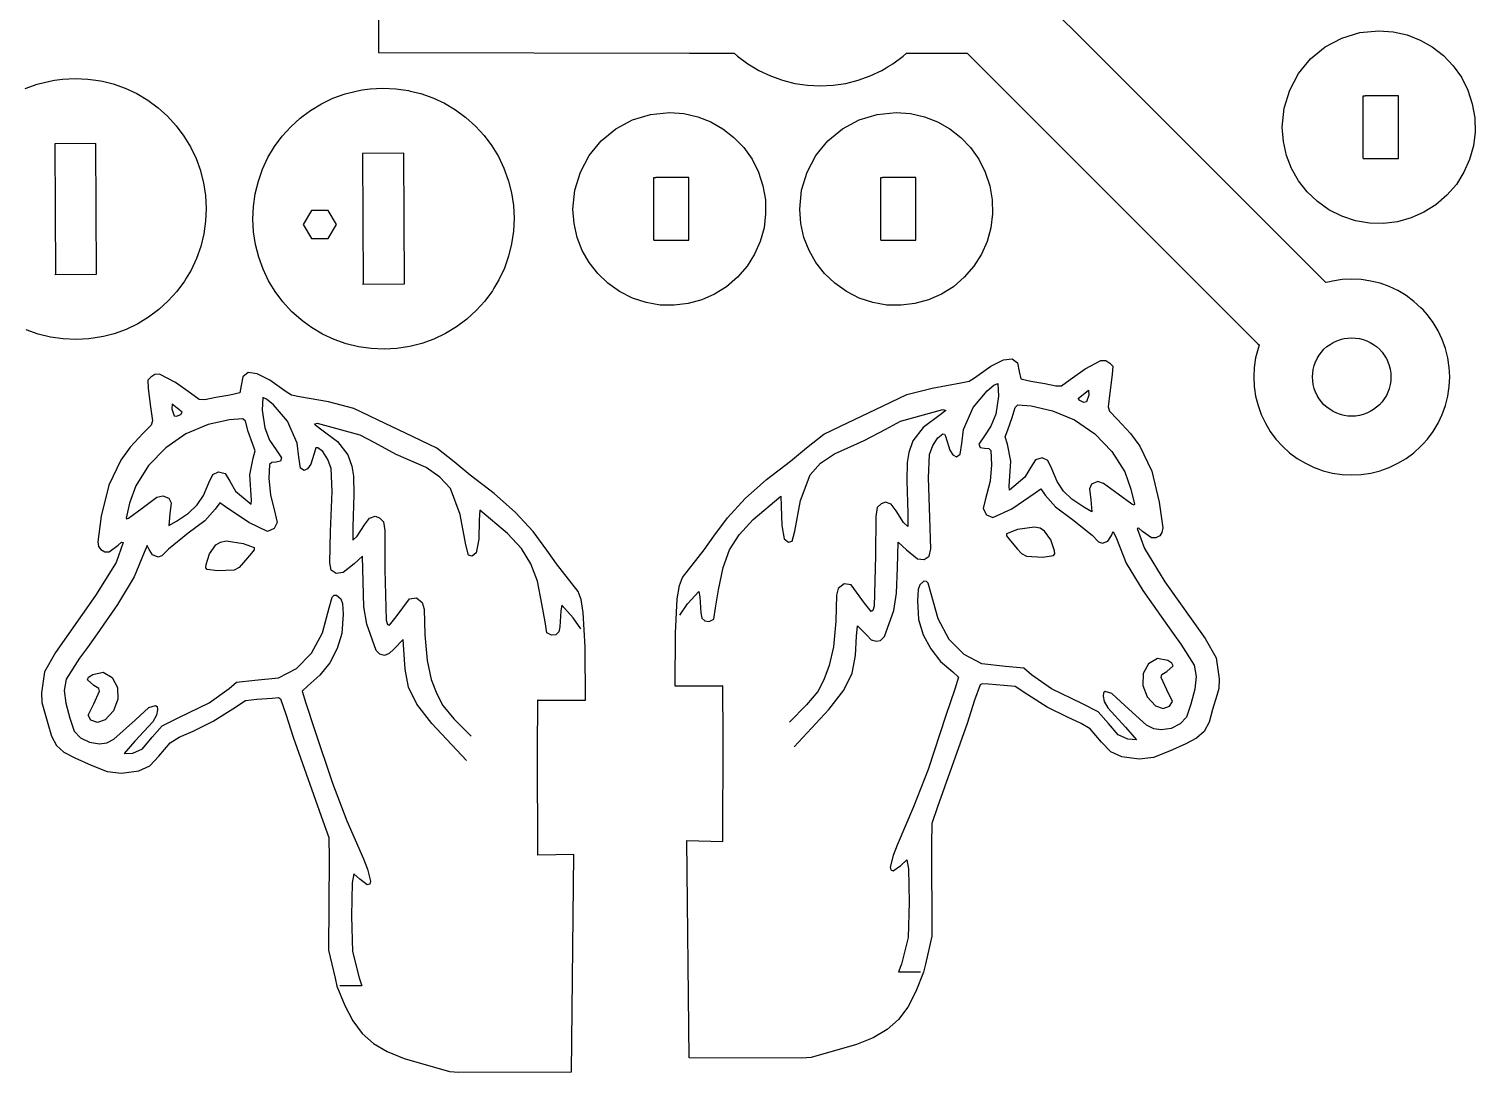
# Model space of a CAD drawing. Extents: x -171 to 171, y -88 to 88.
# Drawn here: x 60.6 to 167.9, y -74.2 to 3.2 of the extents above; entities that cross this region are included whole.
import ezdxf

# ---------------------------------------------------------------- set-up
doc = ezdxf.new("R2010")
doc.units = 0
doc.layers.add('MODELSKETCH_VISIBLE', color=7, linetype='CONTINUOUS')

msp = doc.modelspace()

# ---------------------------------------------------------------- linework, layer by layer
at = {"layer": 'MODELSKETCH_VISIBLE'}
for p, q in [((139.82, 1.42), (135.02, 6.21)), ((86.53, 5.25), (86.53, 1.47)), ((156.8, 1.88), (158.03, 2.54)), ((158.03, 2.54), (159.37, 2.95)), ((159.37, 2.95), (160.77, 3.08)), ((160.77, 3.08), (161.84, 3)), ((161.84, 3), (162.87, 2.77)), ((162.87, 2.77), (163.84, 2.39)), ((163.84, 2.39), (164.74, 1.88)), ((86.53, 1.47), (109.63, 1.42)), ((109.63, 1.42), (112.62, 1.42)), ((112.62, 1.42), (112.88, 1.42)), ((112.88, 1.42), (112.93, 1.42)), ((112.93, 1.42), (113.18, 1.19)), ((113.18, 1.19), (113.94, 0.63)), ((124.71, 0.63), (125.47, 1.19)), ((125.47, 1.19), (125.72, 1.42)), ((125.72, 1.42), (125.8, 1.42)), ((125.8, 1.42), (125.98, 1.42)), ((125.98, 1.42), (126.25, 1.42)), ((126.25, 1.42), (126.59, 1.42)), ((126.59, 1.42), (127.01, 1.42)), ((127.01, 1.42), (127.48, 1.42)), ((127.48, 1.42), (128.03, 1.42)), ((128.03, 1.42), (128.66, 1.42)), ((128.66, 1.42), (129.01, 1.42)), ((129.01, 1.42), (130.23, 1.42)), ((130.23, 1.42), (132.65, -1.01)), ((142.24, -1.01), (139.82, 1.42)), ((155.71, 0.99), (156.8, 1.88)), ((164.74, 1.88), (165.56, 1.24)), ((165.56, 1.24), (166.29, 0.49)), ((113.94, 0.63), (114.43, 0.34)), ((114.43, 0.34), (114.76, 0.14)), ((114.76, 0.14), (115.62, -0.27)), ((123.03, -0.27), (123.89, 0.14)), ((123.89, 0.14), (124.22, 0.34)), ((124.22, 0.34), (124.36, 0.42)), ((124.36, 0.42), (124.71, 0.63)), ((154.81, -0.1), (155.71, 0.99)), ((166.29, 0.49), (166.9, -0.37)), ((60.32, -1.21), (61.22, -0.88)), ((61.22, -0.88), (62.14, -0.65)), ((62.14, -0.65), (62.5, -0.59)), ((62.5, -0.59), (63.08, -0.5)), ((63.08, -0.5), (64.03, -0.45)), ((64.03, -0.45), (64.98, -0.5)), ((64.98, -0.5), (65.56, -0.58)), ((65.56, -0.58), (65.92, -0.63)), ((65.92, -0.63), (66.05, -0.66)), ((66.05, -0.66), (66.84, -0.86)), ((66.84, -0.86), (67.74, -1.18)), ((115.62, -0.27), (116.51, -0.59)), ((116.51, -0.59), (117.43, -0.82)), ((117.43, -0.82), (118.37, -0.96)), ((118.37, -0.96), (119.32, -1.01)), ((119.32, -1.01), (120.27, -0.96)), ((120.27, -0.96), (121.21, -0.82)), ((121.21, -0.82), (122.14, -0.59)), ((122.14, -0.59), (123.03, -0.27)), ((132.65, -1.01), (151.49, -19.85)), ((151.49, -10.26), (142.24, -1.01)), ((154.16, -1.33), (154.81, -0.1)), ((166.9, -0.37), (167.38, -1.33)), ((67.74, -1.18), (68.6, -1.58)), ((68.6, -1.58), (69.42, -2.06)), ((69.42, -2.06), (70.18, -2.63)), ((82.31, -2.34), (83.16, -1.93)), ((83.16, -1.93), (84.06, -1.6)), ((84.06, -1.6), (84.98, -1.37)), ((84.98, -1.37), (85.34, -1.31)), ((85.34, -1.31), (85.92, -1.23)), ((85.92, -1.23), (86.87, -1.18)), ((86.87, -1.18), (87.82, -1.22)), ((87.82, -1.22), (88.4, -1.3)), ((88.4, -1.3), (88.76, -1.35)), ((88.76, -1.35), (88.89, -1.39)), ((88.89, -1.39), (89.68, -1.58)), ((89.68, -1.58), (90.58, -1.9)), ((90.58, -1.9), (91.44, -2.3)), ((153.75, -2.67), (154.16, -1.33)), ((159.62, -6.4), (159.62, -1.74)), ((159.62, -1.74), (159.77, -1.74)), ((162.22, -1.75), (159.77, -1.74)), ((162.22, -6.4), (162.22, -1.74)), ((167.38, -1.33), (167.71, -2.35)), ((70.18, -2.63), (70.89, -3.26)), ((80.96, -3.23), (81.49, -2.83)), ((81.49, -2.83), (82.31, -2.34)), ((91.44, -2.3), (92.26, -2.79)), ((92.26, -2.79), (93.03, -3.35)), ((105.39, -3.54), (106.73, -3.13)), ((106.73, -3.13), (108.13, -2.99)), ((108.13, -2.99), (109.2, -3.07)), ((109.2, -3.07), (110.23, -3.31)), ((122.22, -3.54), (123.55, -3.13)), ((123.55, -3.13), (124.95, -2.99)), ((124.95, -2.99), (126.02, -3.07)), ((126.02, -3.07), (127.05, -3.31)), ((153.61, -4.07), (153.75, -2.67)), ((167.71, -2.35), (167.89, -3.39)), ((70.89, -3.26), (71.53, -3.97)), ((71.53, -3.97), (72.1, -4.73)), ((79.39, -4.75), (80.03, -4.04)), ((80.03, -4.04), (80.73, -3.4)), ((80.73, -3.4), (80.96, -3.23)), ((93.03, -3.35), (93.73, -3.99)), ((93.73, -3.99), (94.37, -4.69)), ((103.07, -5.09), (104.16, -4.19)), ((104.16, -4.19), (105.39, -3.54)), ((110.23, -3.31), (111.2, -3.68)), ((111.2, -3.68), (112.1, -4.2)), ((112.1, -4.2), (112.92, -4.84)), ((119.89, -5.09), (120.98, -4.19)), ((120.98, -4.19), (122.22, -3.54)), ((127.05, -3.31), (128.03, -3.68)), ((128.03, -3.68), (128.93, -4.2)), ((128.93, -4.2), (129.75, -4.84)), ((153.69, -5.14), (153.61, -4.07)), ((167.89, -3.39), (167.91, -4.44)), ((65.57, -5.29), (62.52, -5.3)), ((62.52, -5.3), (62.56, -15)), ((65.61, -14.98), (65.57, -5.29)), ((72.1, -4.73), (72.59, -5.54)), ((78.83, -5.51), (79.39, -4.75)), ((94.37, -4.69), (94.94, -5.45)), ((102.17, -6.18), (103.07, -5.09)), ((112.92, -4.84), (113.65, -5.59)), ((119, -6.18), (119.89, -5.09)), ((129.75, -4.84), (130.47, -5.59)), ((153.93, -6.17), (153.69, -5.14)), ((167.91, -4.44), (167.79, -5.47)), ((72.59, -5.54), (73, -6.4)), ((73, -6.4), (73.33, -7.29)), ((77.94, -7.19), (78.34, -6.33)), ((78.34, -6.33), (78.83, -5.51)), ((88.42, -6.01), (85.36, -6.02)), ((85.36, -6.02), (85.4, -15.72)), ((88.46, -15.71), (88.42, -6.01)), ((94.94, -5.45), (95.44, -6.26)), ((95.44, -6.26), (95.85, -7.12)), ((101.52, -7.41), (102.17, -6.18)), ((113.65, -5.59), (114.26, -6.45)), ((118.34, -7.41), (119, -6.18)), ((130.47, -5.59), (131.08, -6.45)), ((154.3, -7.14), (153.93, -6.17)), ((159.62, -6.4), (162.22, -6.4)), ((167.79, -5.47), (167.51, -6.47)), ((73.33, -7.29), (73.34, -7.35)), ((73.34, -7.35), (73.56, -8.21)), ((77.63, -8.09), (77.94, -7.19)), ((95.85, -7.12), (96.17, -8.01)), ((101.11, -8.74), (101.52, -7.41)), ((114.26, -6.45), (114.74, -7.41)), ((114.74, -7.41), (115.07, -8.43)), ((117.94, -8.74), (118.34, -7.41)), ((131.08, -6.45), (131.56, -7.41)), ((131.56, -7.41), (131.9, -8.43)), ((154.82, -8.05), (154.3, -7.14)), ((167.09, -7.42), (166.53, -8.32)), ((167.51, -6.47), (167.09, -7.42)), ((73.56, -8.21), (73.71, -9.15)), ((77.4, -9.01), (77.63, -8.09)), ((96.17, -8.01), (96.18, -8.07)), ((96.18, -8.07), (96.4, -8.94)), ((106.98, -12.47), (106.98, -7.82)), ((106.98, -7.82), (107.13, -7.82)), ((109.58, -7.82), (107.13, -7.82)), ((109.58, -12.47), (109.58, -7.82)), ((115.07, -8.43), (115.25, -9.47)), ((123.81, -12.47), (123.81, -7.82)), ((123.81, -7.82), (123.95, -7.82)), ((126.41, -7.82), (123.95, -7.82)), ((126.41, -12.47), (126.41, -7.82)), ((131.9, -8.43), (132.08, -9.47)), ((155.46, -8.87), (154.82, -8.05)), ((166.53, -8.32), (165.83, -9.13)), ((73.71, -9.15), (73.76, -10.1)), ((77.26, -9.95), (77.4, -9.01)), ((96.4, -8.94), (96.55, -9.88)), ((100.97, -10.15), (101.11, -8.74)), ((115.25, -9.47), (115.27, -10.51)), ((117.8, -10.15), (117.94, -8.74)), ((132.08, -9.47), (132.1, -10.51)), ((156.21, -9.59), (155.46, -8.87)), ((157.07, -10.2), (156.21, -9.59)), ((165.83, -9.13), (165.01, -9.83)), ((73.76, -10.1), (73.71, -11.05)), ((77.22, -10.9), (77.26, -9.95)), ((81.56, -10.26), (80.94, -11.3)), ((82.8, -10.26), (81.56, -10.26)), ((83.42, -11.3), (82.8, -10.26)), ((96.55, -9.88), (96.6, -10.83)), ((101.05, -11.22), (100.97, -10.15)), ((115.27, -10.51), (115.15, -11.54)), ((117.88, -11.22), (117.8, -10.15)), ((132.1, -10.51), (131.97, -11.54)), ((155.85, -14.62), (151.49, -10.26)), ((158.03, -10.68), (157.07, -10.2)), ((159.05, -11.02), (158.03, -10.68)), ((164.12, -10.39), (163.17, -10.81)), ((165.01, -9.83), (164.12, -10.39)), ((73.71, -11.05), (73.58, -12)), ((77.27, -11.85), (77.22, -10.9)), ((80.94, -11.3), (81.56, -12.34)), ((82.8, -12.34), (83.42, -11.3)), ((96.56, -11.78), (96.42, -12.72)), ((96.6, -10.83), (96.56, -11.78)), ((101.29, -12.25), (101.05, -11.22)), ((115.15, -11.54), (114.87, -12.55)), ((118.11, -12.25), (117.88, -11.22)), ((131.97, -11.54), (131.7, -12.55)), ((160.09, -11.19), (159.05, -11.02)), ((161.13, -11.22), (160.09, -11.19)), ((162.16, -11.09), (161.13, -11.22)), ((163.17, -10.81), (162.16, -11.09)), ((73.58, -12), (73.35, -12.92)), ((77.41, -12.79), (77.27, -11.85)), ((77.65, -13.72), (77.41, -12.79)), ((81.56, -12.34), (82.8, -12.34)), ((96.42, -12.72), (96.19, -13.64)), ((101.66, -13.22), (101.29, -12.25)), ((106.98, -12.47), (109.58, -12.47)), ((114.87, -12.55), (114.45, -13.5)), ((118.49, -13.22), (118.11, -12.25)), ((123.81, -12.47), (126.41, -12.47)), ((131.7, -12.55), (131.28, -13.5)), ((73.03, -13.82), (72.63, -14.68)), ((73.35, -12.92), (73.03, -13.82)), ((77.97, -14.61), (77.65, -13.72)), ((96.19, -13.64), (95.88, -14.54)), ((102.18, -14.12), (101.66, -13.22)), ((114.45, -13.5), (113.89, -14.39)), ((119, -14.12), (118.49, -13.22)), ((131.28, -13.5), (130.71, -14.39)), ((62.51, -15), (65.61, -14.98)), ((72.63, -14.68), (72.26, -15.29)), ((78.38, -15.47), (77.97, -14.61)), ((95.88, -14.54), (95.47, -15.4)), ((102.82, -14.94), (102.18, -14.12)), ((103.57, -15.66), (102.82, -14.94)), ((113.89, -14.39), (113.19, -15.21)), ((119.64, -14.94), (119, -14.12)), ((120.4, -15.66), (119.64, -14.94)), ((130.71, -14.39), (130.01, -15.21)), ((156.58, -15.35), (155.85, -14.62)), ((72.14, -15.49), (71.58, -16.26)), ((72.26, -15.29), (72.14, -15.49)), ((78.75, -16.08), (78.38, -15.47)), ((78.87, -16.28), (78.75, -16.08)), ((85.36, -15.72), (88.46, -15.71)), ((95.11, -16.02), (94.99, -16.22)), ((95.47, -15.4), (95.11, -16.02)), ((104.43, -16.27), (103.57, -15.66)), ((112.37, -15.91), (111.48, -16.47)), ((113.19, -15.21), (112.37, -15.91)), ((121.26, -16.27), (120.4, -15.66)), ((129.2, -15.91), (128.31, -16.47)), ((130.01, -15.21), (129.2, -15.91)), ((156.78, -15.54), (156.58, -15.35)), ((156.83, -15.6), (156.78, -15.54)), ((156.85, -15.61), (156.83, -15.6)), ((157.13, -15.54), (156.85, -15.61)), ((157.34, -15.49), (157.13, -15.54)), ((158.05, -15.38), (157.34, -15.49)), ((158.76, -15.35), (158.05, -15.38)), ((159.47, -15.38), (158.76, -15.35)), ((160.18, -15.49), (159.47, -15.38)), ((160.4, -15.54), (160.18, -15.49)), ((160.87, -15.66), (160.4, -15.54)), ((161.54, -15.9), (160.87, -15.66)), ((162.19, -16.2), (161.54, -15.9)), ((70.94, -16.97), (70.24, -17.61)), ((71.58, -16.26), (70.94, -16.97)), ((79.44, -17.04), (78.87, -16.28)), ((80.08, -17.74), (79.44, -17.04)), ((94.42, -16.98), (93.79, -17.69)), ((94.99, -16.22), (94.42, -16.98)), ((105.39, -16.76), (104.43, -16.27)), ((106.41, -17.09), (105.39, -16.76)), ((107.45, -17.27), (106.41, -17.09)), ((109.52, -17.17), (108.49, -17.29)), ((110.53, -16.89), (109.52, -17.17)), ((111.48, -16.47), (110.53, -16.89)), ((122.22, -16.76), (121.26, -16.27)), ((123.23, -17.09), (122.22, -16.76)), ((124.27, -17.27), (123.23, -17.09)), ((126.35, -17.17), (125.32, -17.29)), ((127.35, -16.89), (126.35, -17.17)), ((128.31, -16.47), (127.35, -16.89)), ((162.8, -16.57), (162.19, -16.2)), ((163.37, -17), (162.8, -16.57)), ((163.9, -17.47), (163.37, -17)), ((69.48, -18.18), (68.67, -18.67)), ((70.24, -17.61), (69.48, -18.18)), ((80.79, -18.38), (80.08, -17.74)), ((93.79, -17.69), (93.09, -18.33)), ((108.49, -17.29), (107.45, -17.27)), ((125.32, -17.29), (124.27, -17.27)), ((164.05, -17.64), (163.9, -17.47)), ((164.38, -18), (164.05, -17.64)), ((164.8, -18.58), (164.38, -18)), ((61.29, -19.43), (60.39, -19.11)), ((67.81, -19.08), (66.92, -19.4)), ((68.67, -18.67), (67.81, -19.08)), ((81.02, -18.55), (80.79, -18.38)), ((81.56, -18.94), (81.02, -18.55)), ((82.38, -19.43), (81.56, -18.94)), ((92.32, -18.9), (91.51, -19.39)), ((93.09, -18.33), (92.32, -18.9)), ((165.17, -19.19), (164.8, -18.58)), ((165.48, -19.83), (165.17, -19.19)), ((62.21, -19.65), (61.29, -19.43)), ((63.15, -19.79), (62.21, -19.65)), ((64.1, -19.83), (63.15, -19.79)), ((65.05, -19.78), (64.1, -19.83)), ((65.99, -19.64), (65.05, -19.78)), ((66.13, -19.61), (65.99, -19.64)), ((66.92, -19.4), (66.13, -19.61)), ((83.24, -19.83), (82.38, -19.43)), ((84.13, -20.15), (83.24, -19.83)), ((85.06, -20.38), (84.13, -20.15)), ((86, -20.51), (85.06, -20.38)), ((88.84, -20.36), (87.9, -20.5)), ((88.97, -20.33), (88.84, -20.36)), ((89.76, -20.13), (88.97, -20.33)), ((90.65, -19.8), (89.76, -20.13)), ((91.51, -19.39), (90.65, -19.8)), ((151.49, -19.85), (151.62, -19.98)), ((151.62, -19.98), (151.79, -20.15)), ((151.79, -20.15), (151.88, -20.23)), ((151.9, -20.25), (151.81, -20.5)), ((151.88, -20.23), (151.9, -20.25)), ((156.7, -20.56), (156.92, -20.36)), ((156.92, -20.36), (157.15, -20.19)), ((157.15, -20.19), (157.39, -20.05)), ((157.39, -20.05), (157.65, -19.92)), ((157.65, -19.92), (157.92, -19.83)), ((157.92, -19.83), (158.1, -19.78)), ((158.1, -19.78), (158.19, -19.76)), ((158.19, -19.76), (158.48, -19.72)), ((158.48, -19.72), (158.76, -19.7)), ((158.76, -19.7), (159.05, -19.72)), ((159.05, -19.72), (159.33, -19.76)), ((159.33, -19.76), (159.61, -19.83)), ((159.61, -19.83), (159.88, -19.92)), ((159.88, -19.92), (160.08, -20.02)), ((160.08, -20.02), (160.13, -20.05)), ((160.13, -20.05), (160.38, -20.19)), ((160.38, -20.19), (160.61, -20.36)), ((160.61, -20.36), (160.82, -20.56)), ((165.72, -20.5), (165.48, -19.83)), ((86.95, -20.55), (86, -20.51)), ((87.9, -20.5), (86.95, -20.55)), ((131.98, -21.81), (132.91, -21.34)), ((132.91, -21.34), (133.57, -21.26)), ((133.57, -21.26), (133.97, -21.57)), ((138.98, -22), (140.15, -21.38)), ((140.15, -21.38), (140.51, -21.39)), ((140.51, -21.39), (140.8, -21.59)), ((151.63, -21.2), (151.53, -21.9)), ((151.81, -20.5), (151.63, -21.2)), ((156.07, -21.5), (156.11, -21.41)), ((156.11, -21.41), (156.2, -21.24)), ((156.2, -21.24), (156.34, -21)), ((156.34, -21), (156.51, -20.77)), ((156.51, -20.77), (156.7, -20.56)), ((160.82, -20.56), (161.01, -20.77)), ((161.01, -20.77), (161.18, -21)), ((161.18, -21), (161.31, -21.21)), ((161.31, -21.21), (161.33, -21.24)), ((161.33, -21.24), (161.45, -21.49)), ((165.89, -21.2), (165.72, -20.5)), ((165.99, -21.9), (165.89, -21.2)), ((69.94, -22.42), (69.65, -22.62)), ((70.3, -22.41), (69.94, -22.42)), ((71.47, -23.03), (70.3, -22.41)), ((76.88, -22.29), (76.48, -22.6)), ((77.54, -22.37), (76.88, -22.29)), ((78.47, -22.84), (77.54, -22.37)), ((130.76, -22.68), (131.98, -21.81)), ((133.97, -21.57), (134.09, -22.2)), ((134.09, -22.2), (134.2, -22.76)), ((137.87, -22.79), (138.98, -22)), ((140.8, -21.59), (141.03, -21.81)), ((140.99, -22.43), (140.82, -23.8)), ((141.03, -21.81), (140.99, -22.43)), ((151.53, -21.9), (151.49, -22.61)), ((155.85, -22.61), (155.87, -22.33)), ((155.87, -22.33), (155.91, -22.05)), ((155.91, -22.05), (155.98, -21.77)), ((155.98, -21.77), (156.07, -21.5)), ((161.45, -21.49), (161.45, -21.5)), ((161.45, -21.5), (161.55, -21.77)), ((161.55, -21.77), (161.62, -22.04)), ((161.62, -22.04), (161.66, -22.33)), ((161.66, -22.33), (161.67, -22.61)), ((166.03, -22.61), (165.99, -21.9)), ((69.65, -22.62), (69.42, -22.84)), ((69.42, -22.84), (69.46, -23.46)), ((69.46, -23.46), (69.63, -24.83)), ((72.58, -23.82), (71.47, -23.03)), ((76.36, -23.24), (76.25, -23.8)), ((76.48, -22.6), (76.36, -23.24)), ((79.69, -23.71), (78.47, -22.84)), ((125.74, -23.92), (127.63, -23.43)), ((127.63, -23.43), (129.76, -23.05)), ((129.76, -23.05), (130.37, -22.93)), ((130.37, -22.93), (130.76, -22.68)), ((131.71, -23.65), (132.21, -23.22)), ((132.21, -23.22), (132.5, -23.1)), ((132.5, -23.1), (132.54, -24.04)), ((134.2, -22.76), (134.95, -22.92)), ((134.95, -22.92), (135.99, -23.1)), ((135.99, -23.1), (136.8, -23.28)), ((136.8, -23.28), (137.22, -23.26)), ((137.22, -23.26), (137.87, -22.79)), ((138.47, -24.2), (139.22, -23.59)), ((139.22, -23.59), (139.25, -23.95)), ((151.49, -22.61), (151.53, -23.33)), ((151.53, -23.33), (151.55, -23.48)), ((151.55, -23.48), (151.63, -24.03)), ((155.87, -22.9), (155.85, -22.61)), ((155.91, -23.18), (155.87, -22.9)), ((155.98, -23.46), (155.91, -23.18)), ((156.07, -23.73), (155.98, -23.46)), ((161.54, -23.48), (161.45, -23.73)), ((161.55, -23.46), (161.54, -23.48)), ((161.62, -23.18), (161.55, -23.46)), ((161.66, -22.9), (161.62, -23.18)), ((161.67, -22.61), (161.66, -22.9)), ((165.89, -24.03), (165.97, -23.48)), ((165.97, -23.48), (165.99, -23.33)), ((165.99, -23.33), (166.03, -22.61)), ((71.23, -24.62), (71.2, -24.98)), ((71.98, -25.23), (71.23, -24.62)), ((73.23, -24.29), (72.58, -23.82)), ((73.65, -24.31), (73.23, -24.29)), ((74.46, -24.14), (73.65, -24.31)), ((75.5, -23.95), (74.46, -24.14)), ((76.25, -23.8), (75.5, -23.95)), ((77.95, -24.13), (77.91, -25.07)), ((78.24, -24.25), (77.95, -24.13)), ((78.74, -24.68), (78.24, -24.25)), ((80.08, -23.96), (79.69, -23.71)), ((80.69, -24.08), (80.08, -23.96)), ((82.82, -24.46), (80.69, -24.08)), ((84.71, -24.95), (82.82, -24.46)), ((123.42, -25.03), (125.74, -23.92)), ((130.67, -24.87), (131.71, -23.65)), ((132.54, -24.04), (132.34, -25.36)), ((138.59, -24.36), (138.47, -24.2)), ((138.89, -24.5), (138.59, -24.36)), ((139.07, -24.46), (138.89, -24.5)), ((139.25, -23.95), (139.07, -24.46)), ((140.82, -23.8), (140.69, -24.83)), ((151.63, -24.03), (151.81, -24.72)), ((156.11, -23.81), (156.07, -23.73)), ((156.2, -23.98), (156.11, -23.81)), ((156.34, -24.23), (156.2, -23.98)), ((156.51, -24.46), (156.34, -24.23)), ((156.7, -24.67), (156.51, -24.46)), ((156.92, -24.86), (156.7, -24.67)), ((160.82, -24.67), (160.61, -24.86)), ((161.01, -24.46), (160.82, -24.67)), ((161.18, -24.23), (161.01, -24.46)), ((161.33, -23.98), (161.18, -24.23)), ((161.45, -23.73), (161.33, -23.98)), ((165.72, -24.72), (165.76, -24.53)), ((165.76, -24.53), (165.89, -24.03)), ((69.63, -24.83), (69.76, -25.86)), ((71.2, -24.98), (71.38, -25.49)), ((71.38, -25.49), (71.56, -25.53)), ((71.56, -25.53), (71.86, -25.4)), ((71.86, -25.4), (71.98, -25.23)), ((76.47, -25.72), (75.48, -25.79)), ((76.66, -25.9), (76.47, -25.72)), ((77.91, -25.07), (78.11, -26.39)), ((79.78, -25.9), (78.74, -24.68)), ((87.03, -26.06), (84.71, -24.95)), ((119.58, -26.86), (121.91, -25.74)), ((121.91, -25.74), (123.42, -25.03)), ((125.27, -25.89), (128.43, -25.03)), ((128.21, -25.43), (126.96, -26.37)), ((128.65, -25.09), (128.21, -25.43)), ((128.43, -25.03), (128.65, -25.09)), ((129.95, -26.5), (130.67, -24.87)), ((132.34, -25.36), (131.99, -26.26)), ((133.25, -26.53), (133.57, -25.62)), ((133.57, -25.62), (133.79, -24.87)), ((133.79, -24.87), (133.98, -24.69)), ((133.98, -24.69), (134.97, -24.75)), ((134.97, -24.75), (136.55, -25.12)), ((136.55, -25.12), (138.2, -25.8)), ((140.69, -24.83), (140.78, -25.16)), ((140.78, -25.16), (141.37, -25.76)), ((151.81, -24.72), (152.05, -25.39)), ((152.05, -25.39), (152.35, -26.04)), ((157.15, -25.03), (156.92, -24.86)), ((157.36, -25.16), (157.15, -25.03)), ((157.39, -25.18), (157.36, -25.16)), ((157.65, -25.3), (157.39, -25.18)), ((157.92, -25.4), (157.65, -25.3)), ((158.1, -25.44), (157.92, -25.4)), ((158.19, -25.47), (158.1, -25.44)), ((158.48, -25.51), (158.19, -25.47)), ((158.76, -25.52), (158.48, -25.51)), ((159.05, -25.51), (158.76, -25.52)), ((159.33, -25.47), (159.05, -25.51)), ((159.61, -25.4), (159.33, -25.47)), ((159.88, -25.3), (159.61, -25.4)), ((160.08, -25.2), (159.88, -25.3)), ((160.13, -25.18), (160.08, -25.2)), ((160.38, -25.03), (160.13, -25.18)), ((160.61, -24.86), (160.38, -25.03)), ((165.17, -26.04), (165.48, -25.39)), ((165.48, -25.39), (165.72, -24.72)), ((69.08, -26.79), (68.1, -27.83)), ((69.67, -26.2), (69.08, -26.79)), ((69.76, -25.86), (69.67, -26.2)), ((73.89, -26.15), (72.25, -26.83)), ((75.48, -25.79), (73.89, -26.15)), ((76.88, -26.65), (76.66, -25.9)), ((77.2, -27.56), (76.88, -26.65)), ((78.11, -26.39), (78.46, -27.29)), ((80.5, -27.53), (79.78, -25.9)), ((82.02, -26.06), (81.8, -26.12)), ((81.8, -26.12), (82.24, -26.46)), ((85.18, -26.92), (82.02, -26.06)), ((82.24, -26.46), (83.49, -27.4)), ((88.54, -26.77), (87.03, -26.06)), ((90.87, -27.89), (88.54, -26.77)), ((122.59, -27.33), (124.19, -26.48)), ((124.19, -26.48), (125.27, -25.89)), ((126.96, -26.37), (126.19, -27.35)), ((129.83, -27.54), (129.95, -26.5)), ((131.99, -26.26), (131.51, -26.98)), ((133.05, -27.06), (133.25, -26.53)), ((138.2, -25.8), (139.7, -26.84)), ((141.37, -25.76), (142.35, -26.8)), ((142.35, -26.8), (143.04, -27.74)), ((152.35, -26.04), (152.72, -26.65)), ((152.72, -26.65), (153.14, -27.22)), ((164.38, -27.22), (164.8, -26.65)), ((164.8, -26.65), (165.17, -26.04)), ((68.1, -27.83), (67.41, -28.78)), ((70.75, -27.87), (69.48, -29.18)), ((72.25, -26.83), (70.75, -27.87)), ((77.4, -28.09), (77.2, -27.56)), ((78.46, -27.29), (78.94, -28.01)), ((80.62, -28.57), (80.5, -27.53)), ((81.9, -27.88), (81.84, -28.04)), ((82.03, -27.86), (81.9, -27.88)), ((82.4, -28.15), (82.03, -27.86)), ((83.49, -27.4), (84.26, -28.38)), ((86.26, -27.51), (85.18, -26.92)), ((87.86, -28.37), (86.26, -27.51)), ((92.15, -28.91), (90.87, -27.89)), ((117.11, -28.87), (118.3, -27.87)), ((118.3, -27.87), (119.58, -26.86)), ((120.38, -28.31), (122.59, -27.33)), ((126.19, -27.35), (125.9, -28.21)), ((127.42, -28.37), (127.67, -27.69)), ((127.67, -27.69), (128.05, -27.12)), ((128.05, -27.12), (128.42, -26.83)), ((128.42, -26.83), (128.55, -26.85)), ((128.55, -26.85), (128.61, -27.01)), ((128.61, -27.01), (128.93, -28.05)), ((129.71, -28.34), (129.83, -27.54)), ((131.51, -26.98), (131.1, -27.59)), ((131.1, -27.59), (131.18, -27.84)), ((131.18, -27.84), (131.51, -27.9)), ((131.51, -27.9), (131.83, -27.92)), ((133.21, -27.6), (133.05, -27.06)), ((133.47, -28.85), (133.21, -27.6)), ((139.7, -26.84), (140.97, -28.15)), ((143.04, -27.74), (143.92, -29.6)), ((153.14, -27.22), (153.62, -27.75)), ((153.62, -27.75), (154.15, -28.23)), ((163.37, -28.23), (163.9, -27.75)), ((163.9, -27.75), (164.05, -27.58)), ((164.05, -27.58), (164.38, -27.22)), ((67.41, -28.78), (66.53, -30.63)), ((76.98, -29.88), (77.24, -28.63)), ((77.24, -28.63), (77.4, -28.09)), ((78.62, -28.96), (78.46, -29.1)), ((78.94, -28.93), (78.62, -28.96)), ((78.94, -28.01), (79.35, -28.62)), ((79.27, -28.87), (78.94, -28.93)), ((79.35, -28.62), (79.27, -28.87)), ((80.74, -29.37), (80.62, -28.57)), ((81.84, -28.04), (81.52, -29.08)), ((82.78, -28.73), (82.4, -28.15)), ((83.03, -29.4), (82.78, -28.73)), ((84.26, -28.38), (84.55, -29.24)), ((90.07, -29.34), (87.86, -28.37)), ((93.34, -29.91), (92.15, -28.91)), ((115.33, -30.22), (117.11, -28.87)), ((119.35, -29.02), (120.38, -28.31)), ((125.77, -28.95), (125.75, -30.3)), ((125.9, -28.21), (125.77, -28.95)), ((127.36, -30.09), (127.42, -28.37)), ((128.93, -28.05), (129.17, -28.4)), ((129.17, -28.4), (129.42, -28.53)), ((129.42, -28.53), (129.71, -28.34)), ((131.83, -27.92), (131.99, -28.07)), ((131.99, -28.07), (132.04, -29.12)), ((133.33, -30.72), (133.47, -28.85)), ((135.3, -28.75), (134.95, -29.31)), ((135.78, -28.62), (135.3, -28.75)), ((136.2, -28.82), (135.78, -28.62)), ((136.51, -29.44), (136.2, -28.82)), ((140.97, -28.15), (141.92, -29.65)), ((154.15, -28.23), (154.72, -28.66)), ((154.72, -28.66), (155.34, -29.02)), ((162.19, -29.02), (162.8, -28.66)), ((162.8, -28.66), (163.37, -28.23)), ((69.48, -29.18), (68.53, -30.68)), ((73.94, -30.47), (74.25, -29.85)), ((74.25, -29.85), (74.67, -29.66)), ((74.67, -29.66), (75.15, -29.78)), ((75.15, -29.78), (75.5, -30.34)), ((77.12, -31.75), (76.98, -29.88)), ((78.46, -29.1), (78.41, -30.15)), ((81.03, -29.56), (80.74, -29.37)), ((81.28, -29.43), (81.03, -29.56)), ((81.52, -29.08), (81.28, -29.43)), ((83.09, -31.12), (83.03, -29.4)), ((84.55, -29.24), (84.68, -29.98)), ((84.68, -29.98), (84.7, -31.33)), ((91.1, -30.05), (90.07, -29.34)), ((95.12, -31.25), (93.34, -29.91)), ((117.85, -31.78), (118.57, -29.87)), ((118.57, -29.87), (119.35, -29.02)), ((132.04, -29.12), (131.93, -30.34)), ((134.95, -29.31), (134.51, -30.05)), ((136.9, -30.37), (136.51, -29.44)), ((141.92, -29.65), (142.38, -30.94)), ((143.92, -29.6), (144.48, -31.9)), ((155.34, -29.02), (155.98, -29.33)), ((155.98, -29.33), (156.11, -29.38)), ((156.11, -29.38), (156.65, -29.57)), ((156.65, -29.57), (157.34, -29.74)), ((157.34, -29.74), (158.05, -29.85)), ((158.05, -29.85), (158.76, -29.88)), ((158.76, -29.88), (159.47, -29.85)), ((159.47, -29.85), (160.18, -29.74)), ((160.18, -29.74), (160.87, -29.57)), ((160.87, -29.57), (161.12, -29.48)), ((161.12, -29.48), (161.54, -29.33)), ((161.54, -29.33), (162.19, -29.02)), ((66.53, -30.63), (65.97, -32.94)), ((68.53, -30.68), (68.07, -31.97)), ((73.55, -31.4), (73.94, -30.47)), ((75.5, -30.34), (75.94, -31.08)), ((75.94, -31.08), (77.09, -32.05)), ((78.41, -30.15), (78.52, -31.37)), ((91.88, -30.9), (91.1, -30.05)), ((92.6, -32.81), (91.88, -30.9)), ((113.75, -31.63), (115.33, -30.22)), ((125.75, -30.3), (125.82, -32.71)), ((127.46, -33.04), (127.36, -30.09)), ((131.93, -30.34), (131.57, -31.75)), ((133.36, -31.02), (133.33, -30.72)), ((134.51, -30.05), (133.36, -31.02)), ((135.26, -31.21), (135.68, -30.92)), ((135.68, -30.92), (136.01, -31.38)), ((137.37, -31.08), (136.9, -30.37)), ((138, -31.68), (137.37, -31.08)), ((139.46, -30.57), (139.29, -30.91)), ((139.29, -30.91), (139.4, -31.73)), ((139.91, -30.38), (139.46, -30.57)), ((140.35, -30.51), (139.91, -30.38)), ((141.44, -31.31), (140.35, -30.51)), ((142.38, -30.94), (142.64, -32.05)), ((68.07, -31.97), (67.81, -33.08)), ((69.01, -32.34), (70.1, -31.54)), ((70.1, -31.54), (70.54, -31.42)), ((70.54, -31.42), (70.99, -31.6)), ((70.99, -31.6), (71.16, -31.94)), ((71.16, -31.94), (71.05, -32.76)), ((72.45, -32.71), (73.08, -32.11)), ((73.08, -32.11), (73.55, -31.4)), ((74.77, -31.95), (74.43, -32.41)), ((75.19, -32.24), (74.77, -31.95)), ((77.09, -32.05), (77.12, -31.75)), ((78.52, -31.37), (78.88, -32.78)), ((82.99, -34.07), (83.09, -31.12)), ((84.7, -31.33), (84.63, -33.75)), ((96.7, -32.66), (95.12, -31.25)), ((112.43, -33.06), (113.75, -31.63)), ((114.34, -33.19), (116.4, -31.46)), ((116.4, -31.46), (116.43, -32.21)), ((117.43, -34.05), (117.85, -31.78)), ((123.83, -32.03), (123.55, -32.31)), ((124.16, -31.91), (123.83, -32.03)), ((124.58, -32.05), (124.16, -31.91)), ((124.95, -32.55), (124.58, -32.05)), ((131.57, -31.75), (131.42, -32.37)), ((133.53, -32.39), (135.26, -31.21)), ((136.01, -31.38), (136.79, -32.26)), ((138.89, -32.28), (138, -31.68)), ((139.4, -31.73), (139.48, -32.61)), ((142.45, -32.05), (141.44, -31.31)), ((142.61, -32.12), (142.45, -32.05)), ((142.64, -32.05), (142.61, -32.12)), ((144.48, -31.9), (144.74, -33.8)), ((65.97, -32.94), (65.71, -34.84)), ((67.81, -33.08), (67.84, -33.15)), ((67.84, -33.15), (68, -33.09)), ((68, -33.09), (69.01, -32.34)), ((71.05, -32.76), (70.97, -33.64)), ((71.56, -33.31), (72.45, -32.71)), ((74.43, -32.41), (73.66, -33.29)), ((76.92, -33.42), (75.19, -32.24)), ((78.88, -32.78), (79.03, -33.4)), ((85.5, -33.58), (85.87, -33.08)), ((85.87, -33.08), (86.29, -32.94)), ((86.29, -32.94), (86.62, -33.06)), ((86.62, -33.06), (86.9, -33.35)), ((93.02, -35.08), (92.6, -32.81)), ((94.01, -33.24), (93.98, -34.66)), ((94.05, -32.49), (94.01, -33.24)), ((96.11, -34.23), (94.05, -32.49)), ((98.02, -34.09), (96.7, -32.66)), ((111.42, -34.43), (112.43, -33.06)), ((113.3, -34.32), (114.34, -33.19)), ((116.43, -32.21), (116.47, -33.63)), ((123.45, -32.97), (123.43, -35.88)), ((123.55, -32.31), (123.45, -32.97)), ((125.49, -33.4), (124.95, -32.55)), ((125.82, -32.71), (125.82, -33.7)), ((127.53, -35.37), (127.46, -33.04)), ((131.42, -32.37), (131.65, -32.83)), ((131.65, -32.83), (132.14, -33.04)), ((132.14, -33.04), (133.53, -32.39)), ((136.79, -32.26), (138.03, -33.18)), ((138.03, -33.18), (139.49, -34.36)), ((139.48, -32.61), (138.89, -32.28)), ((72.42, -34.21), (70.96, -35.4)), ((70.97, -33.64), (71.56, -33.31)), ((73.66, -33.29), (72.42, -34.21)), ((78.31, -34.07), (76.92, -33.42)), ((78.8, -33.86), (78.31, -34.07)), ((79.03, -33.4), (78.8, -33.86)), ((82.92, -36.4), (82.99, -34.07)), ((84.63, -33.75), (84.63, -34.73)), ((84.96, -34.43), (85.5, -33.58)), ((86.9, -33.35), (87, -34.01)), ((87, -34.01), (87.02, -36.91)), ((97.15, -35.35), (96.11, -34.23)), ((99.03, -35.47), (98.02, -34.09)), ((112.59, -35.44), (113.3, -34.32)), ((116.47, -33.63), (116.65, -34.63)), ((117.23, -34.8), (117.43, -34.05)), ((125.82, -33.7), (125.49, -33.4)), ((133.96, -33.94), (133.13, -34.24)), ((133.13, -34.24), (133.13, -34.4)), ((135.22, -33.75), (133.96, -33.94)), ((135.63, -33.84), (135.22, -33.75)), ((135.97, -34.05), (135.63, -33.84)), ((136.44, -34.71), (135.97, -34.05)), ((140.94, -34.38), (141.07, -34.09)), ((141.07, -34.09), (141.3, -34.61)), ((142.97, -33.83), (142.85, -33.86)), ((142.85, -33.86), (143.38, -35.34)), ((143.23, -34.07), (142.97, -33.83)), ((143.9, -34.56), (143.23, -34.07)), ((144.68, -34.16), (144.51, -34.39)), ((144.74, -33.8), (144.68, -34.16)), ((65.71, -34.84), (65.77, -35.19)), ((65.77, -35.19), (65.94, -35.42)), ((66.55, -35.59), (67.22, -35.1)), ((67.6, -34.9), (67.07, -36.38)), ((67.22, -35.1), (67.48, -34.86)), ((67.48, -34.86), (67.6, -34.9)), ((69.38, -35.12), (69.15, -35.64)), ((69.51, -35.41), (69.38, -35.12)), ((69.78, -35.82), (69.51, -35.41)), ((70.96, -35.4), (70.47, -35.89)), ((74.01, -35.74), (74.48, -35.08)), ((74.48, -35.08), (74.82, -34.87)), ((74.82, -34.87), (75.23, -34.78)), ((75.23, -34.78), (76.49, -34.97)), ((76.49, -34.97), (77.32, -35.27)), ((77.32, -35.27), (77.32, -35.43)), ((84.63, -34.73), (84.96, -34.43)), ((93.22, -35.83), (93.02, -35.08)), ((93.98, -34.66), (93.8, -35.66)), ((97.85, -36.47), (97.15, -35.35)), ((110.71, -35.44), (111.42, -34.43)), ((116.65, -34.63), (116.96, -34.88)), ((116.96, -34.88), (117.23, -34.8)), ((125.06, -36.77), (125.1, -34.88)), ((125.1, -34.88), (125.72, -35.45)), ((127.41, -35.92), (127.53, -35.37)), ((133.13, -34.4), (133.34, -34.66)), ((133.34, -34.66), (133.94, -35.36)), ((133.94, -35.36), (134.26, -35.71)), ((136.71, -35.51), (136.44, -34.71)), ((139.49, -34.36), (139.98, -34.85)), ((139.98, -34.85), (140.26, -34.95)), ((140.26, -34.95), (140.67, -34.79)), ((140.67, -34.79), (140.94, -34.38)), ((141.3, -34.61), (142.03, -36.42)), ((143.38, -35.34), (144.9, -37.81)), ((144.22, -34.56), (143.9, -34.56)), ((144.51, -34.39), (144.22, -34.56)), ((67.07, -36.38), (65.55, -38.84)), ((65.94, -35.42), (66.23, -35.59)), ((66.23, -35.59), (66.55, -35.59)), ((69.15, -35.64), (68.42, -37.45)), ((70.19, -35.98), (69.78, -35.82)), ((70.47, -35.89), (70.19, -35.98)), ((73.74, -36.54), (74.01, -35.74)), ((76.51, -36.39), (76.19, -36.74)), ((77.11, -35.69), (76.51, -36.39)), ((77.32, -35.43), (77.11, -35.69)), ((83.03, -36.95), (82.92, -36.4)), ((84.73, -36.48), (83.92, -37.13)), ((85.35, -35.92), (84.73, -36.48)), ((85.39, -37.81), (85.35, -35.92)), ((93.49, -35.91), (93.22, -35.83)), ((93.8, -35.66), (93.49, -35.91)), ((98.33, -37.77), (97.85, -36.47)), ((99.74, -36.47), (99.03, -35.47)), ((101.35, -38.53), (99.74, -36.47)), ((109.1, -37.5), (110.71, -35.44)), ((112.12, -36.74), (112.59, -35.44)), ((123.43, -35.88), (123.33, -39.62)), ((125.72, -35.45), (126.53, -36.1)), ((126.53, -36.1), (127.04, -36.16)), ((127.04, -36.16), (127.41, -35.92)), ((134.26, -35.71), (134.63, -35.91)), ((134.63, -35.91), (135.85, -35.98)), ((135.85, -35.98), (136.63, -35.86)), ((136.63, -35.86), (136.72, -35.74)), ((136.72, -35.74), (136.71, -35.51)), ((142.03, -36.42), (143.27, -38.47)), ((68.42, -37.45), (67.18, -39.5)), ((73.73, -36.77), (73.74, -36.54)), ((73.82, -36.9), (73.73, -36.77)), ((74.6, -37.01), (73.82, -36.9)), ((75.82, -36.95), (74.6, -37.01)), ((76.19, -36.74), (75.82, -36.95)), ((83.41, -37.19), (83.03, -36.95)), ((83.92, -37.13), (83.41, -37.19)), ((87.02, -36.91), (87.12, -40.66)), ((108.87, -38.09), (109.1, -37.5)), ((111.77, -38.42), (112.12, -36.74)), ((124.99, -38.65), (125.06, -36.77)), ((85.46, -39.68), (85.39, -37.81)), ((98.67, -39.45), (98.33, -37.77)), ((101.58, -39.13), (101.35, -38.53)), ((108.71, -39.07), (108.87, -38.09)), ((109.46, -39.45), (110.3, -38.52)), ((110.3, -38.52), (110.38, -38.93)), ((111.55, -39.75), (111.77, -38.42)), ((120.66, -38.31), (120.53, -38.81)), ((121.09, -37.97), (120.66, -38.31)), ((121.61, -38.04), (121.09, -37.97)), ((122.6, -39.39), (121.61, -38.04)), ((126.58, -38.39), (126.54, -39.19)), ((126.71, -38.04), (126.58, -38.39)), ((127.02, -37.76), (126.71, -38.04)), ((127.2, -37.78), (127.02, -37.76)), ((127.34, -37.92), (127.2, -37.78)), ((127.56, -38.7), (127.34, -37.92)), ((143.27, -38.47), (144.79, -40.64)), ((144.9, -37.81), (147.89, -42.02)), ((65.55, -38.84), (62.57, -43.05)), ((67.18, -39.5), (65.66, -41.67)), ((82.89, -39.74), (83.11, -38.96)), ((83.11, -38.96), (83.25, -38.81)), ((83.25, -38.81), (83.43, -38.8)), ((83.43, -38.8), (83.74, -39.08)), ((83.74, -39.08), (83.87, -39.42)), ((83.87, -39.42), (83.91, -40.22)), ((85.67, -40.96), (85.46, -39.68)), ((87.85, -40.42), (88.84, -39.08)), ((88.84, -39.08), (89.36, -39)), ((89.36, -39), (89.79, -39.34)), ((89.79, -39.34), (89.92, -39.85)), ((98.9, -40.78), (98.67, -39.45)), ((100.15, -39.55), (100.07, -39.96)), ((100.99, -40.48), (100.15, -39.55)), ((101.74, -40.1), (101.58, -39.13)), ((108.57, -41.63), (108.71, -39.07)), ((108.89, -40.28), (109.46, -39.45)), ((110.38, -38.93), (110.45, -40.12)), ((120.53, -38.81), (120.47, -40.73)), ((123.1, -40.01), (122.6, -39.39)), ((123.33, -39.62), (123.22, -39.94)), ((124.78, -39.93), (124.99, -38.65)), ((126.54, -39.19), (126.62, -40.61)), ((128.07, -40.57), (127.56, -38.7)), ((82.38, -41.6), (82.89, -39.74)), ((83.91, -40.22), (83.83, -41.64)), ((87.12, -40.66), (87.22, -40.97)), ((87.35, -41.04), (87.85, -40.42)), ((89.92, -39.85), (89.98, -41.76)), ((100.07, -39.96), (100, -41.15)), ((101.56, -41.31), (100.99, -40.48)), ((101.88, -42.66), (101.74, -40.1)), ((110.45, -40.12), (110.53, -40.5)), ((110.53, -40.5), (110.76, -40.71)), ((110.76, -40.71), (111.08, -40.75)), ((111.08, -40.75), (111.42, -40.58)), ((111.42, -40.58), (111.55, -39.75)), ((120.47, -40.73), (120.31, -42.63)), ((123.22, -39.94), (123.1, -40.01)), ((124.09, -41.88), (124.78, -39.93)), ((126.62, -40.61), (126.97, -41.74)), ((128.89, -42.09), (128.07, -40.57)), ((144.79, -40.64), (145.51, -41.65)), ((65.66, -41.67), (64.94, -42.68)), ((81.56, -43.12), (82.38, -41.6)), ((83.83, -41.64), (83.48, -42.77)), ((86.36, -42.91), (85.67, -40.96)), ((87.22, -40.97), (87.35, -41.04)), ((89.98, -41.76), (90.14, -43.66)), ((99.03, -41.61), (98.9, -40.78)), ((99.37, -41.78), (99.03, -41.61)), ((99.69, -41.74), (99.37, -41.78)), ((99.92, -41.53), (99.69, -41.74)), ((100, -41.15), (99.92, -41.53)), ((108.55, -45.56), (108.57, -41.63)), ((121.94, -43.27), (122.02, -41.84)), ((122.02, -41.84), (122.09, -41.07)), ((122.09, -41.07), (122.78, -41.78)), ((122.78, -41.78), (123.11, -42.11)), ((126.97, -41.74), (127.52, -42.79)), ((145.51, -41.65), (146.09, -42.44)), ((64.94, -42.68), (64.36, -43.47)), ((83.48, -42.77), (82.93, -43.82)), ((86.65, -43.19), (86.36, -42.91)), ((87.67, -42.81), (87.34, -43.14)), ((88.36, -42.1), (87.67, -42.81)), ((88.43, -42.87), (88.36, -42.1)), ((88.51, -44.3), (88.43, -42.87)), ((101.9, -46.6), (101.88, -42.66)), ((120.31, -42.63), (119.99, -44.03)), ((123.11, -42.11), (123.46, -42.23)), ((123.46, -42.23), (123.8, -42.16)), ((123.8, -42.16), (124.09, -41.88)), ((127.52, -42.79), (128.25, -43.72)), ((129.99, -43.21), (128.89, -42.09)), ((146.09, -42.44), (147.08, -44)), ((147.89, -42.02), (148.7, -43.46)), ((62.57, -43.05), (61.75, -44.5)), ((64.36, -43.47), (63.37, -45.03)), ((80.46, -44.25), (81.56, -43.12)), ((82.93, -43.82), (82.19, -44.75)), ((86.99, -43.27), (86.65, -43.19)), ((87.34, -43.14), (86.99, -43.27)), ((90.14, -43.66), (90.46, -45.07)), ((121.69, -44.6), (121.94, -43.27)), ((128.25, -43.72), (129.15, -44.5)), ((131.32, -43.89), (129.99, -43.21)), ((133.08, -44.09), (131.32, -43.89)), ((143.68, -43.89), (143.28, -44.62)), ((144.35, -43.5), (143.68, -43.89)), ((145.12, -43.66), (144.35, -43.5)), ((145.42, -43.86), (145.12, -43.66)), ((145.51, -44.06), (145.42, -43.86)), ((147.08, -44), (147.22, -44.85)), ((148.7, -43.46), (148.92, -45.02)), ((61.75, -44.5), (61.53, -46.05)), ((63.37, -45.03), (63.22, -45.89)), ((64.94, -45.09), (65.03, -44.89)), ((65.03, -44.89), (65.33, -44.69)), ((65.33, -44.69), (66.1, -44.53)), ((66.1, -44.53), (66.77, -44.92)), ((66.77, -44.92), (67.17, -45.65)), ((77.37, -45.12), (79.13, -44.93)), ((79.13, -44.93), (80.46, -44.25)), ((82.19, -44.75), (81.3, -45.53)), ((88.76, -45.63), (88.51, -44.3)), ((90.46, -45.07), (90.87, -46.13)), ((119.99, -44.03), (119.58, -45.09)), ((121.07, -45.86), (121.69, -44.6)), ((129.15, -44.5), (129.58, -44.88)), ((129.58, -44.88), (129.3, -45.78)), ((134.44, -44.22), (133.08, -44.09)), ((135, -44.71), (134.44, -44.22)), ((136.48, -45.76), (135, -44.71)), ((143.28, -44.62), (143.25, -45.5)), ((144.61, -44.91), (144.67, -44.69)), ((145.03, -45.83), (144.61, -44.91)), ((144.67, -44.69), (145.04, -44.47)), ((145.04, -44.47), (145.51, -44.06)), ((147.22, -44.85), (147.12, -45.78)), ((148.92, -45.02), (148.89, -45.73)), ((61.53, -46.05), (61.56, -46.77)), ((63.22, -45.89), (63.33, -46.82)), ((65.41, -45.51), (64.94, -45.09)), ((65.78, -45.72), (65.41, -45.51)), ((65.42, -46.86), (65.84, -45.94)), ((65.84, -45.94), (65.78, -45.72)), ((67.17, -45.65), (67.2, -46.53)), ((73.97, -46.8), (75.45, -45.74)), ((75.45, -45.74), (76.01, -45.25)), ((76.01, -45.25), (77.37, -45.12)), ((81.3, -45.53), (80.87, -45.92)), ((80.87, -45.92), (81.15, -46.82)), ((89.38, -46.89), (88.76, -45.63)), ((90.87, -46.13), (91.31, -46.99)), ((112.03, -45.56), (108.55, -45.56)), ((112.09, -45.53), (112.03, -45.56)), ((112.12, -49.36), (112.09, -45.53)), ((119.14, -45.96), (118.31, -46.94)), ((119.58, -45.09), (119.14, -45.96)), ((119.96, -47.3), (121.07, -45.86)), ((129.3, -45.78), (128.65, -47.74)), ((131.19, -45.46), (130.78, -46.6)), ((131.34, -45.38), (131.19, -45.46)), ((131.81, -45.42), (131.34, -45.38)), ((132.94, -45.5), (131.81, -45.42)), ((133.78, -45.58), (132.94, -45.5)), ((134.73, -46.21), (133.78, -45.58)), ((138.73, -46.85), (136.48, -45.76)), ((140.34, -46.04), (140.31, -46.29)), ((140.47, -45.96), (140.34, -46.04)), ((140.95, -46.1), (140.47, -45.96)), ((141.94, -47.02), (140.95, -46.1)), ((143.25, -45.5), (143.57, -46.35)), ((145.45, -46.69), (145.03, -45.83)), ((147.12, -45.78), (146.82, -46.89)), ((148.89, -45.73), (148.74, -46.26)), ((61.56, -46.77), (61.71, -47.29)), ((63.33, -46.82), (63.63, -47.92)), ((65, -47.72), (65.42, -46.86)), ((67.2, -46.53), (66.88, -47.38)), ((68.51, -48.06), (69.5, -47.13)), ((69.5, -47.13), (69.98, -46.99)), ((69.98, -46.99), (70.11, -47.07)), ((70.11, -47.07), (70.14, -47.32)), ((71.72, -47.88), (73.97, -46.8)), ((75.72, -47.24), (76.67, -46.62)), ((76.67, -46.62), (77.51, -46.53)), ((77.51, -46.53), (78.64, -46.45)), ((78.64, -46.45), (79.11, -46.41)), ((79.11, -46.41), (79.26, -46.5)), ((79.26, -46.5), (79.67, -47.64)), ((81.15, -46.82), (81.79, -48.78)), ((90.49, -48.33), (89.38, -46.89)), ((91.31, -46.99), (92.14, -47.97)), ((98.33, -50.4), (98.36, -46.56)), ((98.36, -46.56), (98.42, -46.59)), ((98.42, -46.59), (101.9, -46.6)), ((118.31, -46.94), (117.03, -48.24)), ((130.78, -46.6), (130.23, -48.32)), ((136.17, -47.12), (134.73, -46.21)), ((137.67, -47.87), (136.17, -47.12)), ((139.95, -47.47), (138.73, -46.85)), ((140.31, -46.29), (140.39, -46.69)), ((140.39, -46.69), (140.66, -47.16)), ((140.66, -47.16), (141.98, -48.61)), ((143.54, -48.46), (141.94, -47.02)), ((143.57, -46.35), (144.2, -47.01)), ((144.2, -47.01), (144.77, -47.22)), ((144.77, -47.22), (145.25, -47.04)), ((145.25, -47.04), (145.45, -46.69)), ((146.82, -46.89), (146.5, -47.86)), ((148.74, -46.26), (148.44, -47.29)), ((61.71, -47.29), (62.01, -48.33)), ((63.63, -47.92), (63.95, -48.89)), ((65.2, -48.07), (65, -47.72)), ((65.68, -48.25), (65.2, -48.07)), ((66.25, -48.05), (65.68, -48.25)), ((66.88, -47.38), (66.25, -48.05)), ((66.91, -49.49), (68.51, -48.06)), ((69.79, -48.2), (68.47, -49.65)), ((70.06, -47.72), (69.79, -48.2)), ((70.14, -47.32), (70.06, -47.72)), ((70.49, -48.5), (71.72, -47.88)), ((72.78, -48.9), (74.28, -48.15)), ((74.28, -48.15), (75.72, -47.24)), ((79.67, -47.64), (80.22, -49.35)), ((92.14, -47.97), (93.41, -49.27)), ((117.38, -50.05), (119.96, -47.3)), ((128.65, -47.74), (127.32, -51.73)), ((138.69, -48.32), (137.67, -47.87)), ((140.7, -48.32), (139.95, -47.47)), ((146.5, -47.86), (146.03, -48.36)), ((148.18, -48.24), (147.81, -48.92)), ((148.44, -47.29), (148.18, -48.24)), ((62.01, -48.33), (62.27, -49.27)), ((62.27, -49.27), (62.64, -49.95)), ((63.95, -48.89), (64.42, -49.39)), ((69.03, -50.2), (69.75, -49.35)), ((69.75, -49.35), (70.49, -48.5)), ((71.09, -49.76), (71.76, -49.35)), ((71.76, -49.35), (72.78, -48.9)), ((80.22, -49.35), (82.42, -55.55)), ((81.79, -48.78), (83.13, -52.76)), ((93.07, -51.08), (90.49, -48.33)), ((112.09, -57.08), (112.12, -49.36)), ((130.23, -48.32), (128.03, -54.52)), ((139.36, -48.73), (138.69, -48.32)), ((140.2, -49.72), (139.36, -48.73)), ((141.42, -49.17), (140.7, -48.32)), ((142.14, -49.5), (141.42, -49.17)), ((141.98, -48.61), (142.78, -49.53)), ((144.08, -48.72), (143.54, -48.46)), ((144.62, -48.79), (144.08, -48.72)), ((145.35, -48.69), (144.62, -48.79)), ((146.03, -48.36), (145.35, -48.69)), ((147.81, -48.92), (147.25, -49.42)), ((62.64, -49.95), (63.2, -50.45)), ((64.42, -49.39), (65.1, -49.72)), ((65.1, -49.72), (65.83, -49.83)), ((65.83, -49.83), (66.37, -49.76)), ((66.37, -49.76), (66.91, -49.49)), ((68.47, -49.65), (67.67, -50.56)), ((68.31, -50.53), (69.03, -50.2)), ((70.25, -50.75), (71.09, -49.76)), ((98.36, -58.11), (98.33, -50.4)), ((140.89, -50.44), (140.2, -49.72)), ((141.7, -50.81), (140.89, -50.44)), ((142.78, -49.53), (142.14, -49.5)), ((145.23, -50.39), (144.04, -50.86)), ((146.44, -49.84), (145.23, -50.39)), ((147.25, -49.42), (146.44, -49.84)), ((63.2, -50.45), (64.01, -50.87)), ((64.01, -50.87), (65.22, -51.42)), ((65.22, -51.42), (66.41, -51.89)), ((67.67, -50.56), (68.31, -50.53)), ((68.75, -51.84), (69.56, -51.47)), ((69.56, -51.47), (70.25, -50.75)), ((142.98, -50.98), (141.7, -50.81)), ((144.04, -50.86), (142.98, -50.98)), ((66.41, -51.89), (67.47, -52.01)), ((67.47, -52.01), (68.75, -51.84)), ((127.32, -51.73), (126.25, -54.51)), ((83.13, -52.76), (84.2, -55.54)), ((126.25, -54.51), (125.03, -57.35)), ((128.03, -54.52), (127.6, -55.76)), ((82.42, -55.55), (82.85, -56.8)), ((84.2, -55.54), (85.42, -58.38)), ((127.6, -55.76), (127.57, -57.3)), ((82.85, -56.8), (82.88, -58.34)), ((109.42, -57), (112.09, -57.08)), ((109.59, -73.14), (109.42, -57)), ((125.03, -57.35), (124.72, -58.12)), ((127.57, -57.3), (127.61, -64.11)), ((82.88, -58.34), (82.84, -65.15)), ((85.42, -58.38), (85.73, -59.15)), ((101.03, -58.04), (98.36, -58.11)), ((100.86, -74.18), (101.03, -58.04)), ((124.72, -58.12), (124.5, -58.99)), ((124.5, -58.99), (124.56, -59.2)), ((124.74, -59.27), (125.29, -58.86)), ((125.29, -58.86), (125.74, -58.45)), ((125.74, -58.45), (125.87, -59.12)), ((84.7, -59.48), (84.58, -60.15)), ((85.16, -59.89), (84.7, -59.48)), ((85.71, -60.31), (85.16, -59.89)), ((85.73, -59.15), (85.95, -60.02)), ((85.95, -60.02), (85.89, -60.24)), ((124.56, -59.2), (124.74, -59.27)), ((125.87, -59.12), (125.91, -61.59)), ((84.58, -60.15), (84.54, -62.62)), ((85.89, -60.24), (85.71, -60.31)), ((125.91, -61.59), (125.84, -64.22)), ((84.54, -62.62), (84.61, -65.26)), ((125.84, -64.22), (125.34, -66.18)), ((127.61, -64.11), (127.13, -66.19)), ((82.84, -65.15), (83.32, -67.22)), ((84.61, -65.26), (85.11, -67.21)), ((125.34, -66.18), (125.14, -66.77)), ((127.13, -66.19), (126.99, -66.78)), ((83.32, -67.22), (83.46, -67.81)), ((85.11, -67.21), (85.3, -67.8)), ((125.14, -66.77), (126.77, -66.77)), ((126.99, -66.78), (126.42, -68.21)), ((83.46, -67.81), (84.03, -69.25)), ((85.3, -67.8), (83.68, -67.8)), ((126.42, -68.21), (125.81, -69.37)), ((84.03, -69.25), (84.64, -70.4)), ((125.81, -69.37), (125.12, -70.3)), ((84.64, -70.4), (85.34, -71.33)), ((125.12, -70.3), (124.28, -71.04)), ((85.34, -71.33), (86.17, -72.07)), ((123.26, -71.65), (122.01, -72.16)), ((124.28, -71.04), (123.26, -71.65)), ((86.17, -72.07), (87.19, -72.68)), ((87.19, -72.68), (88.44, -73.2)), ((122.01, -72.16), (118.64, -73.11)), ((88.44, -73.2), (91.81, -74.15)), ((117.95, -73.16), (109.59, -73.14)), ((118.64, -73.11), (117.95, -73.16)), ((91.81, -74.15), (92.5, -74.2)), ((92.5, -74.2), (100.86, -74.18))]:
    msp.add_line(p, q, dxfattribs=at)

doc.saveas('drawing.dxf')
